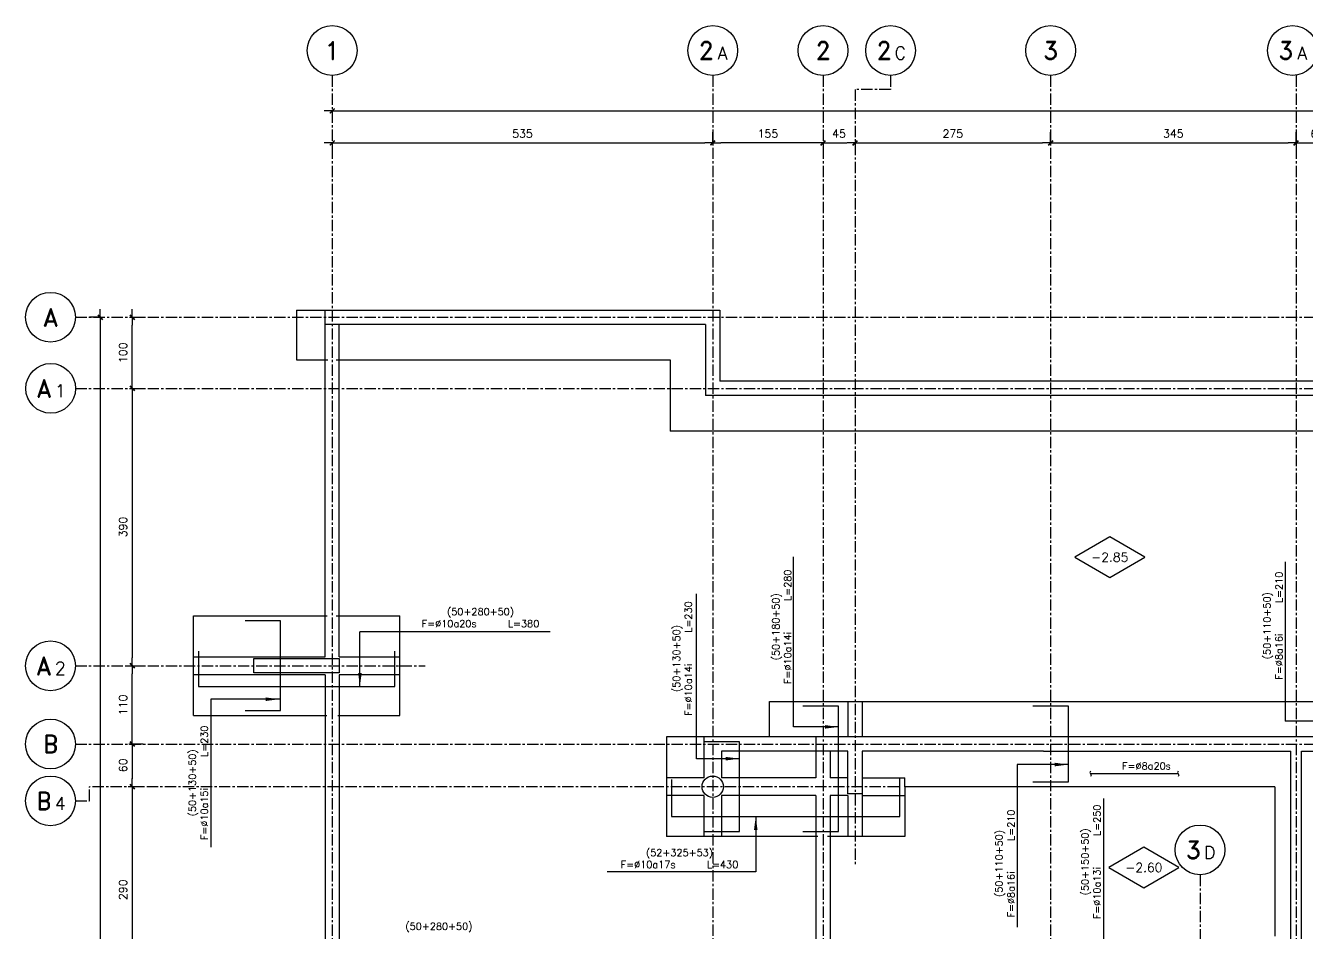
# Model space of a CAD drawing. Header units: millimetres. Extents: x -656631 to -653069, y 92820 to 96737.
# Drawn here: x -656631 to -654829, y 95461 to 96737 of the extents above; entities that cross this region are included whole.
import ezdxf
from ezdxf.enums import TextEntityAlignment as Align

# ---------------------------------------------------------------- set-up
doc = ezdxf.new("R2010")
doc.units = ezdxf.units.MM
doc.header["$LTSCALE"] = 0.5
doc.linetypes.add('CENTER', pattern=[50.8, 31.75, -6.35, 6.35, -6.35])
for name, color, linetype in [('A-LINEA 015', 6, 'Continuous'), ('CONTORNOS', 3, 'Continuous'), ('COTAS', 5, 'Continuous'), ('EJES', 1, 'CENTER'), ('fe', 7, 'Continuous'), ('FUNDACIONES', 3, 'Continuous'), ('MUROS', 3, 'Continuous'), ('NIVELES', 3, 'Continuous'), ('TEXTOS-SM', 3, 'Continuous'), ('TEXTOS1', 9, 'Continuous'), ('VIGAS', 3, 'Continuous')]:
    doc.layers.add(name, color=color, linetype=linetype)
doc.styles.add('ROMAND', font='romand')
doc.styles.add('ROMANS', font='romans')
doc.styles.add('ROMANS0', font='romans.shx')
doc.dimstyles.new('ING-50', dxfattribs={"dimscale": 5, "dimtxt": 2.25, "dimasz": 2.25, "dimexe": 3, "dimexo": 0, "dimgap": 1.5, "dimtad": 1, "dimdec": 1, "dimzin": 12, "dimdsep": 46, "dimtxsty": 'ROMANS', "dimblk1": 'TICK1', "dimblk2": 'TICK1', "dimsah": 1, "dimcen": 0.09, "dimclrd": 2, "dimclre": 1, "dimclrt": 3, "dimadec": 1, "dimazin": 3, "dimtfac": 1, "dimtdec": 1, "dimtix": 1, "dimtmove": 2, "dimatfit": 3, "dimfxl": 3, "dimtolj": 1, "dimtzin": 12, "dimarcsym": 0})

# ---------------------------------------------------------------- blocks, each defined once
blk = doc.blocks.new('NIVEL')
at = {"layer": 'NIVELES', "color": 3, "linetype": 'Continuous'}
blk.add_lwpolyline([(-48.8, 12.3), (0.5, -16.4), (49.7, 12.3), (0.5, 41)], close=True, dxfattribs=at)
at = {"layer": 'NIVELES', "color": 3, "linetype": 'Continuous', "style": 'ROMANS'}
blk.add_attdef('%%P00.00', text='', height=12.7, dxfattribs=at).set_placement((0.4, 6), align=Align.CENTER)
blk = doc.blocks.new('eje-3')
at = {"color": 3, "linetype": 'Continuous'}
blk.add_circle((0, 0), 35, dxfattribs=at)
at = {"color": 5, "linetype": 'Continuous', "style": 'ROMAND'}
for height, p in [(25, (-9.2, 0)), (18, (13.7, -3.6))]:
    blk.add_attdef('0', text='', height=height, dxfattribs=at).set_placement(p, align=Align.MIDDLE)
blk = doc.blocks.new('TICK1')
at = {"color": 2}
for points in [[(0, 0), (-1, 0)], [(0, 0), (1, 0)]]:
    blk.add_lwpolyline(points, dxfattribs=at)
at = {"color": 2, "const_width": 0.2}
blk.add_lwpolyline([(-0.3, -0.3), (0.3, 0.3)], dxfattribs=at)
blk = doc.blocks.new('*D6')
at = {"layer": 'COTAS', "color": 1, "lineweight": -2}
for p, q in [((-654844.7, 96572.5), (-654844.7, 96587.5)), ((-654784.7, 96572.5), (-654784.7, 96587.5))]:
    blk.add_line(p, q, dxfattribs=at)
at = {"layer": 'COTAS', "color": 2, "lineweight": -2}
blk.add_line((-654833.5, 96572.5), (-654796, 96572.5), dxfattribs=at)
at = {"layer": 'Defpoints', "color": 0}
for p in [(-654844.7, 96572.5), (-654784.7, 96572.5), (-654784.7, 96572.5)]:
    blk.add_point(p, dxfattribs=at)
at = {"layer": 'COTAS', "color": 2, "lineweight": -2, "xscale": 11.25, "yscale": 11.25, "zscale": 11.25, "rotation": 180}
blk.add_blockref('TICK1', (-654844.7, 96572.5), dxfattribs=at)
at = {"layer": 'COTAS', "color": 2, "lineweight": -2, "xscale": 11.25, "yscale": 11.25, "zscale": 11.25}
blk.add_blockref('TICK1', (-654784.7, 96572.5), dxfattribs=at)
at = {"layer": 'COTAS', "color": 3, "insert": (-654814.7, 96585.6), "char_height": 11.25, "attachment_point": 5, "style": 'ROMANS'}
blk.add_mtext('\\A1;60', dxfattribs=at)
blk = doc.blocks.new('*D12')
at = {"layer": 'COTAS', "color": 1, "lineweight": -2}
for p, q in [((-655664.7, 96572.5), (-655664.7, 96587.5)), ((-655509.7, 96572.5), (-655509.7, 96557.5))]:
    blk.add_line(p, q, dxfattribs=at)
at = {"layer": 'COTAS', "color": 2, "lineweight": -2}
blk.add_line((-655521, 96572.5), (-655653.5, 96572.5), dxfattribs=at)
at = {"layer": 'Defpoints', "color": 0}
for p in [(-655664.7, 96572.5), (-655664.7, 96572.5), (-655509.7, 96572.5)]:
    blk.add_point(p, dxfattribs=at)
at = {"layer": 'COTAS', "color": 2, "lineweight": -2, "xscale": 11.25, "yscale": 11.25, "zscale": 11.25, "rotation": 180}
blk.add_blockref('TICK1', (-655664.7, 96572.5), dxfattribs=at)
at = {"layer": 'COTAS', "color": 2, "lineweight": -2, "xscale": 11.25, "yscale": 11.25, "zscale": 11.25}
blk.add_blockref('TICK1', (-655509.7, 96572.5), dxfattribs=at)
at = {"layer": 'COTAS', "color": 3, "insert": (-655587.2, 96585.6), "char_height": 11.25, "attachment_point": 5, "style": 'ROMANS'}
blk.add_mtext('\\A1;155', dxfattribs=at)
blk = doc.blocks.new('*D13')
at = {"layer": 'COTAS', "color": 1, "lineweight": -2}
for p, q in [((-653332.2, 96617.5), (-653332.2, 96632.5)), ((-656199.7, 96617.5), (-656199.7, 96602.5))]:
    blk.add_line(p, q, dxfattribs=at)
at = {"layer": 'COTAS', "color": 2, "lineweight": -2}
blk.add_line((-656188.5, 96617.5), (-653343.5, 96617.5), dxfattribs=at)
at = {"layer": 'Defpoints', "color": 0}
for p in [(-656199.7, 96617.5), (-653332.2, 96617.5), (-653332.2, 96617.5)]:
    blk.add_point(p, dxfattribs=at)
at = {"layer": 'COTAS', "color": 2, "lineweight": -2, "xscale": 11.25, "yscale": 11.25, "zscale": 11.25, "rotation": 180}
blk.add_blockref('TICK1', (-656199.7, 96617.5), dxfattribs=at)
at = {"layer": 'COTAS', "color": 2, "lineweight": -2, "xscale": 11.25, "yscale": 11.25, "zscale": 11.25}
blk.add_blockref('TICK1', (-653332.2, 96617.5), dxfattribs=at)
at = {"layer": 'COTAS', "color": 3, "insert": (-654766, 96630.6), "char_height": 11.25, "attachment_point": 5, "style": 'ROMANS'}
blk.add_mtext('\\A1;2867.5', dxfattribs=at)
blk = doc.blocks.new('*D14')
at = {"layer": 'COTAS', "color": 1, "lineweight": -2}
for p, q in [((-655664.7, 96572.5), (-655664.7, 96587.5)), ((-656199.7, 96572.5), (-656199.7, 96557.5))]:
    blk.add_line(p, q, dxfattribs=at)
at = {"layer": 'COTAS', "color": 2, "lineweight": -2}
blk.add_line((-656188.5, 96572.5), (-655676, 96572.5), dxfattribs=at)
at = {"layer": 'Defpoints', "color": 0}
for p in [(-656199.7, 96572.5), (-655664.7, 96572.5), (-655664.7, 96572.5)]:
    blk.add_point(p, dxfattribs=at)
at = {"layer": 'COTAS', "color": 2, "lineweight": -2, "xscale": 11.25, "yscale": 11.25, "zscale": 11.25, "rotation": 180}
blk.add_blockref('TICK1', (-656199.7, 96572.5), dxfattribs=at)
at = {"layer": 'COTAS', "color": 2, "lineweight": -2, "xscale": 11.25, "yscale": 11.25, "zscale": 11.25}
blk.add_blockref('TICK1', (-655664.7, 96572.5), dxfattribs=at)
at = {"layer": 'COTAS', "color": 3, "insert": (-655932.2, 96585.6), "char_height": 11.25, "attachment_point": 5, "style": 'ROMANS'}
blk.add_mtext('\\A1;535', dxfattribs=at)
blk = doc.blocks.new('EJE-1')
at = {"color": 3, "linetype": 'Continuous'}
blk.add_circle((0, 0), 35, dxfattribs=at)
at = {"color": 5, "linetype": 'Continuous', "style": 'ROMAND'}
blk.add_attdef('0', text='', height=25, dxfattribs=at).set_placement((0.2, 0), align=Align.MIDDLE)
blk = doc.blocks.new('*D35')
at = {"layer": 'COTAS', "color": 1, "lineweight": -2}
for p, q in [((-656483, 96327.5), (-656465.7, 96327.5)), ((-656481.5, 96227.4), (-656465.7, 96227.4))]:
    blk.add_line(p, q, dxfattribs=at)
at = {"layer": 'COTAS', "color": 2, "lineweight": -2}
blk.add_line((-656480.7, 96238.7), (-656480.7, 96316.2), dxfattribs=at)
at = {"layer": 'Defpoints', "color": 0}
for p in [(-656483, 96327.5), (-656480.7, 96327.5), (-656481.5, 96227.4)]:
    blk.add_point(p, dxfattribs=at)
at = {"layer": 'COTAS', "color": 2, "lineweight": -2, "xscale": 11.25, "yscale": 11.25, "zscale": 11.25}
for p, rotation in [((-656480.7, 96327.5), 90), ((-656480.7, 96227.4), 270)]:
    blk.add_blockref('TICK1', p, dxfattribs=dict(at, rotation=rotation))
at = {"layer": 'COTAS', "color": 3, "insert": (-656493.8, 96277.5), "char_height": 11.25, "attachment_point": 5, "rotation": 90, "style": 'ROMANS'}
blk.add_mtext('\\A1;100', dxfattribs=at)
blk = doc.blocks.new('*D36')
at = {"layer": 'COTAS', "color": 1, "lineweight": -2}
for p, q in [((-656481.5, 96227.4), (-656465.7, 96227.4)), ((-656487.5, 95837.5), (-656465.7, 95837.5))]:
    blk.add_line(p, q, dxfattribs=at)
at = {"layer": 'COTAS', "color": 2, "lineweight": -2}
blk.add_line((-656480.7, 96216.2), (-656480.7, 95848.7), dxfattribs=at)
at = {"layer": 'Defpoints', "color": 0}
for p in [(-656481.5, 96227.4), (-656487.5, 95837.5), (-656480.7, 95837.5)]:
    blk.add_point(p, dxfattribs=at)
at = {"layer": 'COTAS', "color": 2, "lineweight": -2, "xscale": 11.25, "yscale": 11.25, "zscale": 11.25}
for p, rotation in [((-656480.7, 96227.4), 90), ((-656480.7, 95837.5), 270)]:
    blk.add_blockref('TICK1', p, dxfattribs=dict(at, rotation=rotation))
at = {"layer": 'COTAS', "color": 3, "insert": (-656493.8, 96032.5), "char_height": 11.25, "attachment_point": 5, "rotation": 90, "style": 'ROMANS'}
blk.add_mtext('\\A1;390', dxfattribs=at)
blk = doc.blocks.new('*D37')
at = {"layer": 'COTAS', "color": 1, "lineweight": -2}
for p, q in [((-656487.5, 95837.5), (-656465.7, 95837.5)), ((-656485.8, 95727.5), (-656465.7, 95727.5))]:
    blk.add_line(p, q, dxfattribs=at)
at = {"layer": 'COTAS', "color": 2, "lineweight": -2}
blk.add_line((-656480.7, 95738.7), (-656480.7, 95826.2), dxfattribs=at)
at = {"layer": 'Defpoints', "color": 0}
for p in [(-656487.5, 95837.5), (-656480.7, 95837.5), (-656485.8, 95727.5)]:
    blk.add_point(p, dxfattribs=at)
at = {"layer": 'COTAS', "color": 2, "lineweight": -2, "xscale": 11.25, "yscale": 11.25, "zscale": 11.25}
for p, rotation in [((-656480.7, 95837.5), 90), ((-656480.7, 95727.5), 270)]:
    blk.add_blockref('TICK1', p, dxfattribs=dict(at, rotation=rotation))
at = {"layer": 'COTAS', "color": 3, "insert": (-656493.8, 95782.5), "char_height": 11.25, "attachment_point": 5, "rotation": 90, "style": 'ROMANS'}
blk.add_mtext('\\A1;110', dxfattribs=at)
blk = doc.blocks.new('*D38')
at = {"layer": 'COTAS', "color": 1, "lineweight": -2}
for p, q in [((-656485.8, 95727.5), (-656465.7, 95727.5)), ((-656486.4, 95667.5), (-656465.7, 95667.5))]:
    blk.add_line(p, q, dxfattribs=at)
at = {"layer": 'COTAS', "color": 2, "lineweight": -2}
blk.add_line((-656480.7, 95716.2), (-656480.7, 95678.7), dxfattribs=at)
at = {"layer": 'Defpoints', "color": 0}
for p in [(-656485.8, 95727.5), (-656486.4, 95667.5), (-656480.7, 95667.5)]:
    blk.add_point(p, dxfattribs=at)
at = {"layer": 'COTAS', "color": 2, "lineweight": -2, "xscale": 11.25, "yscale": 11.25, "zscale": 11.25}
for p, rotation in [((-656480.7, 95727.5), 90), ((-656480.7, 95667.5), 270)]:
    blk.add_blockref('TICK1', p, dxfattribs=dict(at, rotation=rotation))
at = {"layer": 'COTAS', "color": 3, "insert": (-656493.8, 95697.5), "char_height": 11.25, "attachment_point": 5, "rotation": 90, "style": 'ROMANS'}
blk.add_mtext('\\A1;60', dxfattribs=at)
blk = doc.blocks.new('*D49')
at = {"layer": 'COTAS', "color": 1, "lineweight": -2}
for p, q in [((-656525, 96327.5), (-656540.7, 96327.5)), ((-656537.6, 93347.5), (-656510.7, 93347.5))]:
    blk.add_line(p, q, dxfattribs=at)
at = {"layer": 'COTAS', "color": 2, "lineweight": -2}
blk.add_line((-656525.7, 96316.2), (-656525.7, 93358.7), dxfattribs=at)
at = {"layer": 'Defpoints', "color": 0}
for p in [(-656525, 96327.5), (-656537.6, 93347.5), (-656525.7, 93347.5)]:
    blk.add_point(p, dxfattribs=at)
at = {"layer": 'COTAS', "color": 2, "lineweight": -2, "xscale": 11.25, "yscale": 11.25, "zscale": 11.25}
for p, rotation in [((-656525.7, 96327.5), 90), ((-656525.7, 93347.5), 270)]:
    blk.add_blockref('TICK1', p, dxfattribs=dict(at, rotation=rotation))
at = {"layer": 'COTAS', "color": 3, "insert": (-656538.8, 94837.5), "char_height": 11.25, "attachment_point": 5, "rotation": 90, "style": 'ROMANS'}
blk.add_mtext('\\A1;2980', dxfattribs=at)
blk = doc.blocks.new('*D54')
at = {"layer": 'COTAS', "color": 1, "lineweight": -2}
for p, q in [((-656485.2, 95667.5), (-656465.7, 95667.5)), ((-656489.9, 95377.5), (-656465.7, 95377.5))]:
    blk.add_line(p, q, dxfattribs=at)
at = {"layer": 'COTAS', "color": 2, "lineweight": -2}
blk.add_line((-656480.7, 95656.2), (-656480.7, 95388.7), dxfattribs=at)
at = {"layer": 'Defpoints', "color": 0}
for p in [(-656485.2, 95667.5), (-656489.9, 95377.5), (-656480.7, 95377.5)]:
    blk.add_point(p, dxfattribs=at)
at = {"layer": 'COTAS', "color": 2, "lineweight": -2, "xscale": 11.25, "yscale": 11.25, "zscale": 11.25}
for p, rotation in [((-656480.7, 95667.5), 90), ((-656480.7, 95377.5), 270)]:
    blk.add_blockref('TICK1', p, dxfattribs=dict(at, rotation=rotation))
at = {"layer": 'COTAS', "color": 3, "insert": (-656493.8, 95522.5), "char_height": 11.25, "attachment_point": 5, "rotation": 90, "style": 'ROMANS'}
blk.add_mtext('\\A1;290', dxfattribs=at)
blk = doc.blocks.new('*D56')
at = {"layer": 'COTAS', "color": 1, "lineweight": -2}
for p, q in [((-655509.7, 96572.5), (-655509.7, 96557.5)), ((-655464.7, 96572.5), (-655464.7, 96557.5))]:
    blk.add_line(p, q, dxfattribs=at)
at = {"layer": 'COTAS', "color": 2, "lineweight": -2}
blk.add_line((-655498.5, 96572.5), (-655476, 96572.5), dxfattribs=at)
at = {"layer": 'Defpoints', "color": 0}
for p in [(-655509.7, 96572.5), (-655464.7, 96572.5), (-655464.7, 96572.5)]:
    blk.add_point(p, dxfattribs=at)
at = {"layer": 'COTAS', "color": 2, "lineweight": -2, "xscale": 11.25, "yscale": 11.25, "zscale": 11.25, "rotation": 180}
blk.add_blockref('TICK1', (-655509.7, 96572.5), dxfattribs=at)
at = {"layer": 'COTAS', "color": 2, "lineweight": -2, "xscale": 11.25, "yscale": 11.25, "zscale": 11.25}
blk.add_blockref('TICK1', (-655464.7, 96572.5), dxfattribs=at)
at = {"layer": 'COTAS', "color": 3, "insert": (-655487.2, 96585.6), "char_height": 11.25, "attachment_point": 5, "style": 'ROMANS'}
blk.add_mtext('\\A1;45', dxfattribs=at)
blk = doc.blocks.new('*D58')
at = {"layer": 'COTAS', "color": 1, "lineweight": -2}
for p, q in [((-655189.7, 96572.5), (-655189.7, 96587.5)), ((-654844.7, 96572.5), (-654844.7, 96557.5))]:
    blk.add_line(p, q, dxfattribs=at)
at = {"layer": 'COTAS', "color": 2, "lineweight": -2}
blk.add_line((-655178.5, 96572.5), (-654856, 96572.5), dxfattribs=at)
at = {"layer": 'Defpoints', "color": 0}
for p in [(-655189.7, 96572.5), (-654844.7, 96572.5), (-654844.7, 96572.5)]:
    blk.add_point(p, dxfattribs=at)
at = {"layer": 'COTAS', "color": 2, "lineweight": -2, "xscale": 11.25, "yscale": 11.25, "zscale": 11.25, "rotation": 180}
blk.add_blockref('TICK1', (-655189.7, 96572.5), dxfattribs=at)
at = {"layer": 'COTAS', "color": 2, "lineweight": -2, "xscale": 11.25, "yscale": 11.25, "zscale": 11.25}
blk.add_blockref('TICK1', (-654844.7, 96572.5), dxfattribs=at)
at = {"layer": 'COTAS', "color": 3, "insert": (-655017.2, 96585.6), "char_height": 11.25, "attachment_point": 5, "style": 'ROMANS'}
blk.add_mtext('\\A1;345', dxfattribs=at)
blk = doc.blocks.new('*D61')
at = {"layer": 'COTAS', "color": 1, "lineweight": -2}
for p, q in [((-655189.7, 96572.5), (-655189.7, 96587.5)), ((-655464.7, 96572.5), (-655464.7, 96557.5))]:
    blk.add_line(p, q, dxfattribs=at)
at = {"layer": 'COTAS', "color": 2, "lineweight": -2}
blk.add_line((-655453.5, 96572.5), (-655201, 96572.5), dxfattribs=at)
at = {"layer": 'Defpoints', "color": 0}
for p in [(-655464.7, 96572.5), (-655189.7, 96572.5), (-655189.7, 96572.5)]:
    blk.add_point(p, dxfattribs=at)
at = {"layer": 'COTAS', "color": 2, "lineweight": -2, "xscale": 11.25, "yscale": 11.25, "zscale": 11.25, "rotation": 180}
blk.add_blockref('TICK1', (-655464.7, 96572.5), dxfattribs=at)
at = {"layer": 'COTAS', "color": 2, "lineweight": -2, "xscale": 11.25, "yscale": 11.25, "zscale": 11.25}
blk.add_blockref('TICK1', (-655189.7, 96572.5), dxfattribs=at)
at = {"layer": 'COTAS', "color": 3, "insert": (-655327.2, 96585.6), "char_height": 11.25, "attachment_point": 5, "style": 'ROMANS'}
blk.add_mtext('\\A1;275', dxfattribs=at)
blk = doc.blocks.new('FLECHA')
at = {"color": 2}
blk.add_lwpolyline([(0, 0, 0, 5, 0), (19.2, 0, 5, 5, 0)], format="xyseb", dxfattribs=at)

msp = doc.modelspace()

# ---------------------------------------------------------------- linework, layer by layer
at = {"layer": 'CONTORNOS', "color": 2}
for p, q in [((-655133.64, 95689.35), (-655134.57, 95687.49)), ((-655134.57, 95687.49), (-655132.71, 95683.77)), ((-655132.71, 95683.77), (-655133.64, 95681.92)), ((-655010.41, 95689.35), (-655011.34, 95687.49)), ((-655011.34, 95687.49), (-655009.48, 95683.77)), ((-655009.48, 95683.77), (-655010.41, 95681.92))]:
    msp.add_line(p, q, dxfattribs=at)
at = {"layer": 'EJES'}
for p, q in [((-656199.71, 96667.45), (-656199.71, 93007.45)), ((-655664.71, 96667.46), (-655664.71, 93007.45)), ((-655509.71, 96667.46), (-655509.71, 93007.45)), ((-655189.71, 96667.45), (-655189.71, 93007.45)), ((-654844.71, 96667.45), (-654844.71, 95339.02)), ((-656560.7, 96327.45), (-653139.54, 96327.45)), ((-656560.7, 96227.45), (-653139.31, 96227.45)), ((-656560.7, 95837.45), (-656068.84, 95837.45)), ((-656560.7, 95727.45), (-653139.54, 95727.45)), ((-656540.7, 95647.45), (-656540.7, 95667.45)), ((-655403.15, 95667.45), (-656540.7, 95667.45)), ((-656560.7, 95647.45), (-656540.7, 95647.45)), ((-654979.71, 95543.56), (-654979.71, 95305.77))]:
    msp.add_line(p, q, dxfattribs=at)
msp.add_lwpolyline([(-655414.71, 96667.46), (-655414.71, 96647.46), (-655464.71, 96647.46), (-655464.71, 95557.91)], dxfattribs=at)
at = {"layer": 'fe'}
msp.add_line((-655010.41, 95685.63), (-655133.64, 95685.63), dxfattribs=at)
at = {"layer": 'fe', "ltscale": 0.5}
for points in [[(-656322.27, 95774.45), (-656272.27, 95774.45), (-656272.27, 95900.45), (-656322.27, 95900.45)], [(-656387.73, 95858.18), (-656387.73, 95808.18), (-656111.73, 95808.18), (-656111.73, 95858.18)], [(-655537.9, 95604.45), (-655487.9, 95604.45), (-655487.9, 95780.45), (-655537.9, 95780.45)], [(-655214.68, 95674.45), (-655164.68, 95674.45), (-655164.68, 95780.45), (-655214.68, 95780.45)], [(-655677.32, 95604.45), (-655627.32, 95604.45), (-655627.32, 95730.45), (-655677.32, 95730.45)], [(-655722.71, 95677.73), (-655722.71, 95625.73), (-655401.71, 95625.73), (-655401.71, 95678.73)]]:
    msp.add_lwpolyline(points, dxfattribs=at)
at = {"layer": 'FUNDACIONES', "ltscale": 0.15}
for p, q in [((-656249.71, 96337.45), (-656249.71, 96267.45)), ((-656249.71, 96267.45), (-656205.73, 96267.45)), ((-656193.99, 96267.45), (-655724.71, 96267.45)), ((-655724.71, 96267.45), (-655724.71, 96167.45)), ((-654749.71, 96167.45), (-655724.71, 96167.45)), ((-656394.73, 95767.45), (-656394.73, 95907.45)), ((-656104.73, 95767.45), (-656104.73, 95907.45)), ((-655584.71, 95787.45), (-654749.71, 95787.45)), ((-655584.71, 95737.45), (-655584.71, 95787.45)), ((-655729.71, 95737.45), (-655729.71, 95597.45)), ((-655584.71, 95737.45), (-655729.71, 95737.45)), ((-654874.71, 95667.45), (-655394.71, 95667.45)), ((-655394.71, 95667.45), (-655394.71, 95597.45)), ((-654874.71, 95667.45), (-654874.71, 95457.45)), ((-655516.76, 95597.45), (-655729.71, 95597.45)), ((-655394.71, 95597.45), (-655503.29, 95597.45))]:
    msp.add_line(p, q, dxfattribs=at)
at = {"layer": 'FUNDACIONES', "ltscale": 0.5}
msp.add_line((-656249.71, 96337.45), (-656209.71, 96337.45), dxfattribs=at)
at = {"layer": 'FUNDACIONES', "ltscale": 0.15}
for points in [[(-656394.73, 95907.45), (-656206.95, 95907.45)], [(-656194.1, 95907.45), (-656104.73, 95907.45)], [(-656394.73, 95767.45), (-656207.04, 95767.45)], [(-656191.85, 95767.45), (-656104.73, 95767.45)]]:
    msp.add_lwpolyline(points, dxfattribs=at)
at = {"layer": 'MUROS', "ltscale": 0.15}
for p, q in [((-656209.71, 96337.45), (-655654.71, 96337.45)), ((-656209.71, 96317.45), (-656209.71, 96337.45)), ((-655519.71, 95737.45), (-655519.71, 95717.45)), ((-655474.71, 95717.45), (-655519.71, 95717.45)), ((-655474.71, 95657.45), (-655474.71, 95717.45)), ((-655199.71, 95717.45), (-655454.71, 95717.45)), ((-655454.71, 95717.45), (-655454.71, 95657.45)), ((-655454.71, 95657.45), (-655474.71, 95657.45))]:
    msp.add_line(p, q, dxfattribs=at)
at = {"layer": 'MUROS', "ltscale": 0.5}
for p, q in [((-655654.71, 96337.45), (-655654.71, 96237.45)), ((-655674.71, 96317.45), (-655674.71, 96217.45)), ((-654679.71, 96237.45), (-655654.71, 96237.45)), ((-654699.71, 96217.45), (-655674.71, 96217.45)), ((-656309.75, 95827.45), (-656309.75, 95847.45)), ((-656309.75, 95847.45), (-656189.71, 95847.45)), ((-656189.71, 95847.45), (-656189.71, 95827.45)), ((-656189.71, 95827.45), (-656309.75, 95827.45))]:
    msp.add_line(p, q, dxfattribs=at)
at = {"layer": 'MUROS'}
for p, q in [((-655674.71, 96317.45), (-656209.71, 96317.45)), ((-654699.71, 95737.45), (-655519.71, 95737.45)), ((-655199.71, 95717.45), (-654859.71, 95717.45)), ((-655199.71, 95717.45), (-654852.21, 95717.45)), ((-654852.21, 95339.95), (-654852.21, 95717.45)), ((-654837.21, 95717.45), (-654627.21, 95717.45)), ((-654837.21, 95387.45), (-654837.21, 95717.45))]:
    msp.add_line(p, q, dxfattribs=at)
at = {"layer": 'MUROS', "ltscale": 0.5}
msp.add_circle((-655664.71, 95667.45), 15, dxfattribs=at)
at = {"layer": 'TEXTOS1', "color": 1, "ltscale": 0.5}
for p, q in [((-655551.13, 95751.53), (-655551.13, 95990.61)), ((-654860.18, 95983.44), (-654860.18, 95759.54)), ((-655687.79, 95706.83), (-655687.79, 95938.65)), ((-656160.77, 95808.18), (-656160.77, 95885.39)), ((-655893.33, 95885.39), (-656160.77, 95885.39)), ((-656274.02, 95790.45), (-656370.2, 95790.45)), ((-656370.2, 95790.45), (-656370.2, 95582.22)), ((-654769.14, 95759.54), (-654860.18, 95759.54)), ((-655487.9, 95751.53), (-655551.13, 95751.53)), ((-655627.32, 95706.83), (-655687.79, 95706.83)), ((-655164.68, 95698.59), (-655236.83, 95698.59)), ((-655236.83, 95698.59), (-655236.83, 95470.01)), ((-655115.31, 95651), (-655115.31, 95412.37)), ((-655604.26, 95625.73), (-655604.26, 95547.91)), ((-655604.26, 95547.91), (-655813.25, 95547.91))]:
    msp.add_line(p, q, dxfattribs=at)
at = {"layer": 'VIGAS', "ltscale": 0.5}
for p, q in [((-656209.71, 95849.95), (-656209.71, 96317.45)), ((-656189.71, 95849.95), (-656189.71, 96317.45)), ((-656394.73, 95849.95), (-656209.71, 95849.95)), ((-656189.71, 95849.95), (-656104.73, 95849.95)), ((-656209.71, 95824.95), (-656394.73, 95824.95)), ((-656209.71, 95824.95), (-656209.71, 95349.95)), ((-656189.71, 95824.95), (-656189.71, 95349.95)), ((-656104.73, 95824.95), (-656189.71, 95824.95)), ((-655474.71, 95787.45), (-655474.71, 95737.45)), ((-655454.71, 95787.45), (-655454.71, 95737.45)), ((-655677.21, 95737.45), (-655677.21, 95679.95)), ((-655519.71, 95737.45), (-655584.71, 95737.45)), ((-655652.21, 95717.45), (-655652.21, 95679.95)), ((-655519.71, 95717.45), (-655652.21, 95717.45)), ((-655519.71, 95717.45), (-655519.71, 95679.95)), ((-655499.71, 95717.45), (-655499.71, 95679.95)), ((-655677.21, 95679.95), (-655729.71, 95679.95)), ((-655519.71, 95679.95), (-655652.21, 95679.95)), ((-655474.71, 95679.95), (-655499.71, 95679.95)), ((-655454.71, 95679.95), (-655394.71, 95679.95)), ((-655394.71, 95667.45), (-655394.71, 95679.95)), ((-655677.21, 95654.95), (-655729.71, 95654.95)), ((-655677.21, 95654.95), (-655677.21, 95597.45)), ((-655652.21, 95654.95), (-655652.21, 95597.45)), ((-655519.71, 95654.95), (-655652.21, 95654.95)), ((-655519.71, 95654.95), (-655519.71, 95387.45)), ((-655474.71, 95654.95), (-655499.71, 95654.95)), ((-655499.71, 95654.95), (-655499.71, 95387.45)), ((-655474.71, 95654.95), (-655474.71, 95597.45)), ((-655454.71, 95657.45), (-655454.71, 95597.45)), ((-655454.71, 95654.95), (-655394.71, 95654.95))]:
    msp.add_line(p, q, dxfattribs=at)

# ---------------------------------------------------------------- block references
at = {"layer": 'A-LINEA 015', "ltscale": 0.5}
for p, values in [((-656199.71, 96702.45), {'0': '1'}), ((-655509.71, 96702.45), {'0': '2'}), ((-655189.71, 96702.45), {'0': '3'}), ((-656595.7, 96327.45), {'0': 'A'}), ((-656595.7, 95727.45), {'0': 'B'})]:
    msp.add_blockref('EJE-1', p, dxfattribs=at).add_auto_attribs(values)
ref = msp.add_blockref('eje-3', (-655664.71, 96702.46), dxfattribs=at)
ref.add_attrib('0', '2', dxfattribs={"layer": '0', "color": 5, "linetype": 'Continuous', "height": 25, "style": 'ROMAND'}).set_placement((-655673.91, 96702.46), align=Align.MIDDLE)
ref.add_attrib('0', 'A', dxfattribs={"layer": '0', "color": 5, "linetype": 'Continuous', "height": 18, "style": 'ROMAND'}).set_placement((-655651.03, 96698.88), align=Align.MIDDLE)
ref = msp.add_blockref('eje-3', (-655414.71, 96702.46), dxfattribs=at)
ref.add_attrib('0', '2', dxfattribs={"layer": '0', "color": 5, "linetype": 'Continuous', "height": 25, "style": 'ROMAND'}).set_placement((-655423.9, 96702.46), align=Align.MIDDLE)
ref.add_attrib('0', 'C', dxfattribs={"layer": '0', "color": 5, "linetype": 'Continuous', "height": 18, "style": 'ROMAND'}).set_placement((-655401.03, 96698.88), align=Align.MIDDLE)
ref = msp.add_blockref('eje-3', (-654849.71, 96702.45), dxfattribs=at)
ref.add_attrib('0', '3', dxfattribs={"layer": '0', "color": 5, "linetype": 'Continuous', "height": 25, "style": 'ROMAND'}).set_placement((-654858.91, 96702.45), align=Align.MIDDLE)
ref.add_attrib('0', 'A', dxfattribs={"layer": '0', "color": 5, "linetype": 'Continuous', "height": 18, "style": 'ROMAND'}).set_placement((-654836.03, 96698.87), align=Align.MIDDLE)
ref = msp.add_blockref('eje-3', (-656595.47, 96227.45), dxfattribs=at)
ref.add_attrib('0', 'A', dxfattribs={"layer": '0', "color": 5, "linetype": 'Continuous', "height": 25, "style": 'ROMAND'}).set_placement((-656604.66, 96227.45), align=Align.MIDDLE)
ref.add_attrib('0', '1', dxfattribs={"layer": '0', "color": 5, "linetype": 'Continuous', "height": 18, "style": 'ROMAND'}).set_placement((-656581.79, 96223.87), align=Align.MIDDLE)
ref = msp.add_blockref('eje-3', (-656595.7, 95837.45), dxfattribs=at)
ref.add_attrib('0', 'A', dxfattribs={"layer": '0', "color": 5, "linetype": 'Continuous', "height": 25, "style": 'ROMAND'}).set_placement((-656604.89, 95837.45), align=Align.MIDDLE)
ref.add_attrib('0', '2', dxfattribs={"layer": '0', "color": 5, "linetype": 'Continuous', "height": 18, "style": 'ROMAND'}).set_placement((-656582.01, 95833.87), align=Align.MIDDLE)
ref = msp.add_blockref('eje-3', (-656595.7, 95647.45), dxfattribs=at)
ref.add_attrib('0', 'B', dxfattribs={"layer": '0', "color": 5, "linetype": 'Continuous', "height": 25, "style": 'ROMAND'}).set_placement((-656604.89, 95647.45), align=Align.MIDDLE)
ref.add_attrib('0', '4', dxfattribs={"layer": '0', "color": 5, "linetype": 'Continuous', "height": 18, "style": 'ROMAND'}).set_placement((-656582.01, 95643.87), align=Align.MIDDLE)
ref = msp.add_blockref('eje-3', (-654979.71, 95578.56), dxfattribs=at)
ref.add_attrib('0', '3', dxfattribs={"layer": '0', "color": 5, "linetype": 'Continuous', "height": 25, "style": 'ROMAND'}).set_placement((-654988.91, 95578.56), align=Align.MIDDLE)
ref.add_attrib('0', 'D', dxfattribs={"layer": '0', "color": 5, "linetype": 'Continuous', "height": 18, "style": 'ROMAND'}).set_placement((-654966.03, 95574.98), align=Align.MIDDLE)
at = {"layer": 'TEXTOS1', "color": 1, "ltscale": 0.5}
for p, rotation in [((-656160.77, 95808.18), 90), ((-656274.02, 95790.45), 180), ((-655487.9, 95751.53), 180), ((-655627.32, 95706.83), 180), ((-655164.68, 95698.59), 180), ((-655604.26, 95625.73), 270)]:
    msp.add_blockref('FLECHA', p, dxfattribs=dict(at, rotation=rotation))
at = {"layer": 'VIGAS', "ltscale": 0.5}
for p, values in [((-655107.03, 95977.74), {'%%P00.00': '-2.85'}), ((-655059.01, 95541.48), {'%%P00.00': '-2.60'})]:
    msp.add_blockref('NIVEL', p, dxfattribs=at).add_auto_attribs(values)

# ---------------------------------------------------------------- texts
at = {"layer": 'TEXTOS-SM', "ltscale": 0.5, "style": 'ROMANS0'}
for s, rotation, p in [('F=%%c10a14i     L=280', 90, (-655554.32, 95892.27)), ('F=%%c8a16i     L=210', 90, (-654863.75, 95893.79)), ('(50+180+50)', 90, (-655571.07, 95892.27)), ('(50+110+50)', 90, (-654880.5, 95893.79)), ('F=%%c10a14i     L=230', 90, (-655694, 95847.54)), ('(50+130+50)', 90, (-655710.75, 95847.54)), ('F=%%c10a15i     L=230', 90, (-656374.6, 95672.83)), ('(50+130+50)', 90, (-656391.35, 95672.83)), ('F=%%c8a16i     L=210', 90, (-655240.4, 95559.5)), ('F=%%c10a13i     L=250', 90, (-655119.61, 95561.74)), ('(50+110+50)', 90, (-655257.15, 95559.5)), ('(50+150+50)', 90, (-655136.36, 95561.74)), ('(52+325+53)', 360, (-655711.47, 95569.78)), ('F=%%c10a17s     L=430', 360, (-655711.47, 95553.03))]:
    msp.add_text(s, height=10, rotation=rotation, dxfattribs=at).set_placement(p, align=Align.CENTER)
for s, p in [('(50+280+50)', (-655991.19, 95908.49)), ('F=%%c10a20s     L=380', (-655991.19, 95891.74)), ('F=%%c8a20s', (-655054.96, 95691.44)), ('(50+280+50)', (-656049.65, 95466.27))]:
    msp.add_text(s, height=10, dxfattribs=at).set_placement(p, align=Align.CENTER)

# ---------------------------------------------------------------- dimensions: what is measured, and where the dimension line sits
at = {"layer": 'COTAS'}
for base, p1, p2, picture, middle in [((-653332.21, 96617.45), (-656199.71, 96617.45), (-653332.21, 96617.45), '*D13', (-654765.96, 96630.58)), ((-655664.71, 96572.45), (-656199.71, 96572.45), (-655664.71, 96572.45), '*D14', (-655932.21, 96585.58)), ((-655464.71, 96572.45), (-655509.71, 96572.45), (-655464.71, 96572.45), '*D56', (-655487.21, 96585.58)), ((-655189.71, 96572.45), (-655464.71, 96572.45), (-655189.71, 96572.45), '*D61', (-655327.21, 96585.58)), ((-654844.71, 96572.45), (-655189.71, 96572.45), (-654844.71, 96572.45), '*D58', (-655017.21, 96585.58)), ((-654784.71, 96572.45), (-654844.71, 96572.45), (-654784.71, 96572.45), '*D6', (-654814.71, 96585.58))]:
    dim = msp.add_linear_dim(base=base, p1=p1, p2=p2, dimstyle='ING-50', dxfattribs=at)
    dim.commit()
    dim.dimension.update_dxf_attribs({"geometry": picture, "text_midpoint": middle})
for base, p1, p2, angle, picture, middle in [((-655664.71, 96572.45), (-655509.71, 96572.45), (-655664.71, 96572.45), 180, '*D12', (-655587.21, 96585.58)), ((-656525.7, 93347.45), (-656524.98, 96327.45), (-656537.57, 93347.45), 270, '*D49', (-656538.83, 94837.45)), ((-656480.7, 96327.45), (-656481.47, 96227.45), (-656483.01, 96327.45), 90, '*D35', (-656493.83, 96277.45)), ((-656480.7, 95837.45), (-656481.47, 96227.45), (-656487.48, 95837.45), 270, '*D36', (-656493.83, 96032.45)), ((-656480.7, 95837.45), (-656485.79, 95727.45), (-656487.48, 95837.45), 90, '*D37', (-656493.83, 95782.45)), ((-656480.7, 95667.45), (-656485.79, 95727.45), (-656486.42, 95667.45), 270, '*D38', (-656493.83, 95697.45)), ((-656480.7, 95377.45), (-656485.17, 95667.45), (-656489.93, 95377.45), 270, '*D54', (-656493.83, 95522.45))]:
    dim = msp.add_linear_dim(base=base, p1=p1, p2=p2, angle=angle, dimstyle='ING-50', dxfattribs=at)
    dim.commit()
    dim.dimension.update_dxf_attribs({"geometry": picture, "text_midpoint": middle})

doc.saveas('drawing.dxf')
